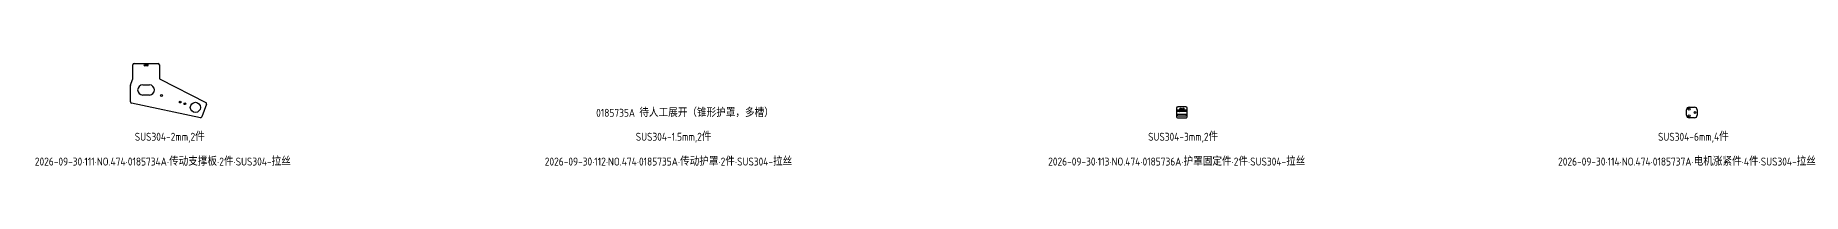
# Model space of a CAD drawing. Header units: inches. Extents: x -1146 to 223752, y 26431 to 27942.
# Drawn here: x 168601 to 175227, y 26431 to 26815 of the extents above; entities that cross this region are included whole.
import ezdxf

# ---------------------------------------------------------------- set-up
doc = ezdxf.new("R2010")
doc.units = ezdxf.units.IN
doc.header["$LTSCALE"] = 0.194989
doc.linetypes.add('CENTER', pattern=[50.8, 31.75, -6.35, 6.35, -6.35])
doc.layers.add('可见 (ISO)', color=7, linetype='Continuous', lineweight=25)
doc.layers.add('折弯线', color=1, linetype='CENTER')
doc.styles.add('Z-English', font='gbenor.shx', dxfattribs={"height": 10, "bigfont": 'hztxt.shx'})

msp = doc.modelspace()

# ---------------------------------------------------------------- linework, layer by layer
at = {"layer": '可见 (ISO)'}
for p, q in [((168965.9, 26756.2), (168965.9, 26810.4)), ((168970.9, 26815.4), (169060.9, 26815.4)), ((169010.9, 26812.9), (169020.9, 26812.9)), ((169020.9, 26805.9), (169010.9, 26805.9)), ((169065.9, 26810.4), (169065.9, 26760.2)), ((168957.9, 26670.5), (168957.9, 26731.9)), ((168958.2, 26733.6), (168965.6, 26754.5)), ((169003.4, 26734.4), (169028.4, 26734.4)), ((169068.6, 26755.8), (169240, 26668.4)), ((169219.6, 26610.8), (168961.9, 26665.6)), ((169028.4, 26696.4), (169003.4, 26696.4)), ((169242.5, 26662.3), (169225.4, 26614)), ((174791.4, 26620.7), (174791.4, 26640.7)), ((174801.4, 26650.7), (174821.4, 26650.7)), ((174831.4, 26640.7), (174831.4, 26620.7)), ((174821.4, 26610.7), (174801.4, 26610.7))]:
    msp.add_line(p, q, dxfattribs=at)
for points in [[(172879.5, 26615.7, 0.414214), (172884.5, 26610.7), (172914.5, 26610.7, 0.414214), (172919.5, 26615.7), (172919.5, 26646.7, 0.414214), (172914.5, 26651.7), (172884.5, 26651.7, 0.414214), (172879.5, 26646.7)], [(172884.5, 26618), (172914.5, 26618, 1), (172914.5, 26623.5), (172884.5, 26623.5, 1)]]:
    msp.add_lwpolyline(points, format="xyb", close=True, dxfattribs=at)
for points in [[(172889.5, 26634.7), (172890, 26634.7), (172890, 26641.7), (172889.5, 26641.7)], [(172909, 26634.7), (172909.5, 26634.7), (172909.5, 26641.7), (172909, 26641.7)]]:
    msp.add_lwpolyline(points, close=True, dxfattribs=at)
for centre, radius in [((169073.7, 26694.9), 3.5), ((169144.4, 26669.9), 3.5), ((169161.7, 26663.7), 3.5), ((169200.9, 26649.9), 19), ((172894.5, 26644.9), 2.46), ((172904.5, 26644.9), 2.46), ((174801.4, 26643.2), 3.25), ((174801.4, 26618.2), 3.25), ((174823.4, 26630.7), 3.32)]:
    msp.add_circle(centre, radius, dxfattribs=at)
for centre, radius, start, end in [((168970.9, 26810.4), 5, 90, 180), ((169010.9, 26809.4), 3.5, 90, -90), ((169020.9, 26809.4), 3.5, -90, 90), ((169060.9, 26810.4), 5, 0, 90), ((168962.9, 26731.9), 5, 160.50328, 180), ((168960.9, 26756.2), 5, -19.49672, 0), ((169003.4, 26715.4), 19, 90, -90), ((169028.4, 26715.4), 19, -90, 90), ((169070.9, 26760.2), 5, 180, -116.99672), ((168962.9, 26670.5), 5, 180, -101.99672), ((169237.7, 26664), 5, -19.49672, 63.00328), ((174801.4, 26640.7), 10, 90, 180), ((174821.4, 26640.7), 10, 0, 90), ((169220.6, 26615.7), 5, -101.99672, -19.49672), ((174801.4, 26620.7), 10, 180, -90), ((174821.4, 26620.7), 10, -90, 0)]:
    msp.add_arc(centre, radius, start, end, dxfattribs=at)
at = {"layer": '折弯线', "color": 5, "linetype": 'CENTER'}
for points in [[(172879.5, 26640.7), (172919.5, 26640.7)], [(172879.5, 26635.7), (172919.5, 26635.7)]]:
    msp.add_lwpolyline(points, dxfattribs=at)
at = {"layer": '折弯线', "color": 1, "linetype": 'CENTER', "ltscale": 0.5}
msp.add_lwpolyline([(172879.5, 26638.2), (172919.5, 26638.2)], dxfattribs=at)

# ---------------------------------------------------------------- texts
at = {"color": 1, "style": 'Z-English'}
msp.add_text('0185735A 待人工展开（锥形护罩，多槽）', height=30, dxfattribs=at).set_placement((170703.5, 26614.4))
at = {"color": 3, "style": 'Z-English'}
for s, p in [('SUS304-2mm,2件', (168973.7, 26524.4)), ('SUS304-1.5mm,2件', (170852, 26524.4)), ('SUS304-3mm,2件', (172772.9, 26524.4)), ('SUS304-6mm,4件', (174684.8, 26524.4))]:
    msp.add_text(s, height=30, dxfattribs=at).set_placement(p)
at = {"color": 2, "style": 'Z-English'}
for s, p in [('2026-09-30·111·NO.474·0185734A·传动支撑板·2件·SUS304-拉丝', (168599, 26431)), ('2026-09-30·112·NO.474·0185735A·传动护罩·2件·SUS304-拉丝', (170510.9, 26431)), ('2026-09-30·113·NO.474·0185736A·护罩固定件·2件·SUS304-拉丝', (172398.2, 26431)), ('2026-09-30·114·NO.474·0185737A·电机涨紧件·4件·SUS304-拉丝', (174310.1, 26431))]:
    msp.add_text(s, height=30, dxfattribs=at).set_placement(p)

doc.saveas('drawing.dxf')
